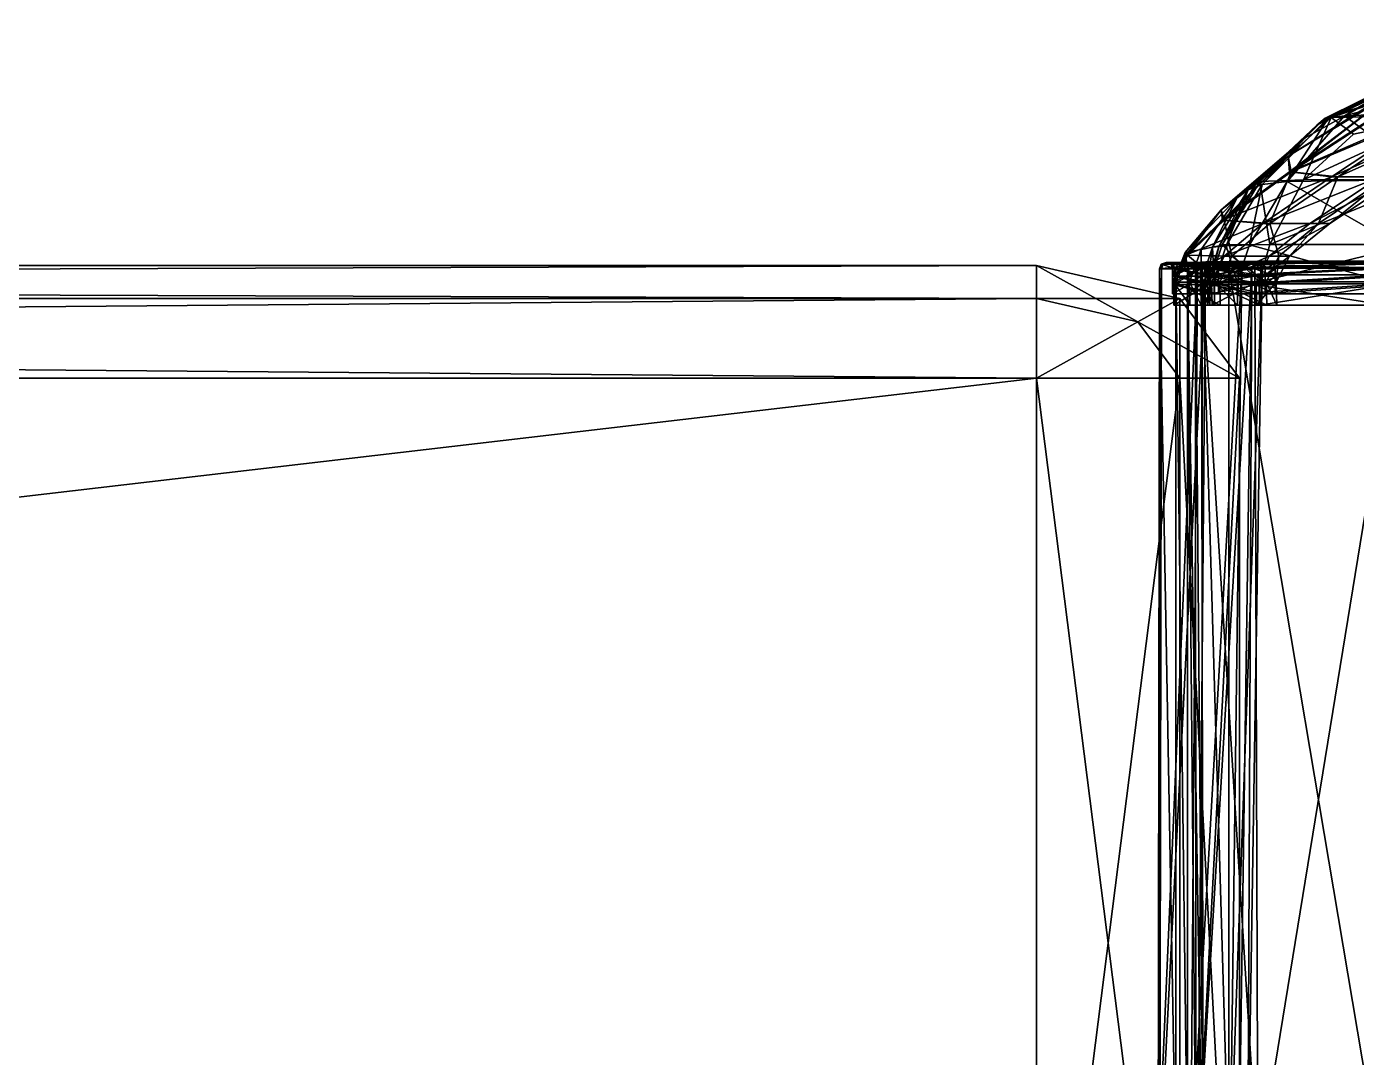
# Model space of a CAD drawing. Header units: centimetres. Extents: x -507 to 507, y -426 to 426.
# Drawn here: x 210.1 to 282.2, y 368.8 to 424.7 of the extents above; entities that cross this region are included whole.
import ezdxf

# ---------------------------------------------------------------- set-up
doc = ezdxf.new("R2010")
doc.units = ezdxf.units.CM
for name, color, linetype, true_color in [('Object003', 7, 'Continuous', 0xe4d699), ('Object007', 7, 'Continuous', 0x5890e1), ('Object01', 7, 'Continuous', 0xe4d699)]:
    doc.layers.add(name, color=color, linetype=linetype, true_color=true_color)

msp = doc.modelspace()

# ---------------------------------------------------------------- meshes
at = {"layer": 'Object003', "color": 161, "true_color": 0x9a9ae5}
mesh = msp.add_polyface(dxfattribs=at)
corners = [(284.409, 412.882, 184.179), (286.255, 416.397, 180.326), (278.464, 416.303, 175.954), (289.227, 420.157, 173.99), (281.567, 419.853, 171.149), (285.435, 422.168, 166.107), (286.212, 422.615, 157.236), (280.698, 419.756, 162.066), (293.212, 422.913, 165.264), (295.864, 424.366, 152.949), (284.221, 421.124, 77.232), (285.307, 421.916, 114.436), (295.575, 424.402, 110.809), (294.48, 423.984, 75.293), (284.144, 420.441, 28.238), (294.288, 423.623, 27.754), (278.585, 416.827, 28.661), (286.411, 420.213, -33.253), (296.23, 423.503, -33.253), (298.559, 423.503, -89.053), (289.072, 420.213, -89.053), (280.868, 416.543, -33.261), (283.497, 416.542, -89.067), (283.798, 410.86, 185.453), (304.921, 410.853, 187.924), (283.806, 409.586, 185.437), (304.924, 409.586, 187.903), (286.07, 422.472, 140.558), (280.073, 419.359, 144.772), (296.345, 424.697, 135.746), (287.032, 421.806, -370.396), (280.847, 419.763, -373.163), (280.518, 419.734, -363.375), (286.611, 422.525, -359.796), (297.313, 422.833, -367.146), (297.563, 420.186, -375.779), (286.99, 419.907, -377.163), (282.062, 418.855, -377.507), (294.48, 423.984, -277.278), (284.221, 421.124, -279.217), (284.226, 420.441, -235.219), (294.36, 423.623, -234.734), (295.575, 424.402, -312.794), (285.307, 421.916, -316.421), (278.522, 417.678, -280.915), (286.739, 420.213, -188.715), (278.671, 416.827, -235.645), (289.483, 420.213, -147.902), (281.21, 416.543, -188.721), (283.925, 416.543, -147.913), (296.517, 423.503, -188.715), (286.07, 422.472, -342.543), (296.345, 424.697, -337.73), (280.073, 419.36, -346.211), (286.146, 416.42, -382.921), (285.225, 412.89, -386.855), (297.591, 416.434, -382.139), (277.531, 412.882, -384.77), (279.34, 416.387, -381.333), (284.952, 410.862, -388.151), (297.547, 412.888, -386.051), (285.003, 409.585, -388.13), (297.58, 410.858, -387.339), (280.784, 414.023, -121.033), (284.602, 416.542, -120.99), (290.178, 420.213, -120.976)]
mesh.append_faces([[corners[k] for k in face] for face in [(0, 1, 2), (1, 3, 4), (5, 6, 7), (8, 5, 4), (4, 3, 8), (5, 8, 9), (9, 6, 5), (10, 11, 12), (12, 13, 10), (14, 10, 13), (13, 15, 14), (16, 14, 17), (18, 17, 14), (14, 15, 18), (19, 20, 17), (21, 17, 20), (20, 22, 21), (0, 23, 24), (23, 25, 26), (12, 11, 27), (28, 27, 11), (7, 6, 27), (29, 27, 6), (30, 31, 32), (32, 33, 30), (34, 30, 33), (35, 36, 30), (31, 30, 36), (36, 37, 31), (38, 39, 40), (40, 41, 38), (39, 38, 42), (42, 43, 39), (44, 39, 43), (45, 40, 46), (47, 45, 48), (48, 49, 47), (40, 45, 50), (51, 43, 42), (33, 51, 52), (51, 33, 32), (43, 51, 53), (54, 36, 35), (55, 54, 56), (54, 55, 57), (36, 54, 58), (58, 37, 36), (59, 55, 60), (61, 59, 62), (63, 64, 49), (64, 65, 47), (47, 49, 64), (65, 64, 22), (22, 20, 65)]], dxfattribs={"vtx2": -1, "color": 161})
mesh = msp.add_polyface(dxfattribs=at)
corners = [(278.464, 416.303, 175.954), (276.427, 412.858, 179.468), (284.409, 412.882, 184.179), (281.567, 419.853, 171.149), (286.255, 416.397, 180.326), (280.698, 419.756, 162.066), (277.113, 416.132, 166.384), (285.435, 422.168, 166.107), (284.221, 421.124, 77.232), (284.144, 420.441, 28.238), (278.585, 416.827, 28.661), (278.522, 417.678, 78.93), (285.307, 421.916, 114.436), (279.433, 418.666, 117.613), (286.411, 420.213, -33.253), (280.868, 416.543, -33.261), (275.757, 410.86, 180.635), (275.77, 409.586, 180.629), (283.806, 409.586, 185.437), (283.798, 410.86, 185.453), (276.346, 415.84, 148.452), (280.073, 419.359, 144.772), (286.07, 422.472, 140.558), (276.972, 416.303, -375.754), (279.34, 416.387, -381.333), (277.531, 412.882, -384.77), (276.74, 416.132, -365.091), (280.518, 419.734, -363.375), (280.847, 419.763, -373.163), (282.062, 418.855, -377.507), (284.221, 421.124, -279.217), (278.522, 417.678, -280.915), (278.671, 416.827, -235.645), (284.226, 420.441, -235.219), (285.307, 421.916, -316.421), (279.433, 418.666, -319.461), (281.21, 416.543, -188.721), (286.739, 420.213, -188.715), (280.073, 419.36, -346.211), (276.346, 415.841, -348.252), (286.07, 422.472, -342.543), (286.146, 416.42, -382.921), (284.952, 410.862, -388.151), (285.003, 409.585, -388.13), (276.96, 409.586, -385.89), (276.941, 410.863, -385.906), (285.225, 412.89, -386.855), (277.147, 414.024, -33.286), (283.497, 416.542, -89.067), (279.683, 414.023, -89.109), (274.954, 414.207, 29.026), (278.586, 412.254, -121.216), (277.872, 410.834, -121.654), (276.776, 410.834, -89.72), (278.019, 412.254, -148.087), (280.784, 414.023, -121.033), (277.489, 412.254, -89.29), (284.602, 416.542, -120.99), (283.925, 416.543, -147.913), (280.162, 414.024, -147.946), (277.531, 414.024, -188.739)]
mesh.append_faces([[corners[k] for k in face] for face in [(0, 1, 2), (3, 0, 4), (0, 3, 5), (5, 6, 0), (5, 3, 7), (8, 9, 10), (10, 11, 8), (12, 8, 11), (11, 13, 12), (14, 15, 10), (16, 17, 18), (18, 19, 16), (1, 16, 19), (19, 2, 1), (20, 21, 13), (21, 20, 6), (6, 5, 21), (12, 13, 21), (22, 21, 5), (23, 24, 25), (23, 26, 27), (27, 28, 23), (24, 23, 28), (28, 29, 24), (30, 31, 32), (32, 33, 30), (34, 35, 31), (32, 36, 37), (35, 38, 39), (38, 27, 26), (27, 38, 40), (38, 35, 34), (25, 24, 41), (42, 43, 44), (44, 45, 42), (46, 42, 45), (45, 25, 46), (47, 15, 48), (48, 49, 47), (50, 10, 15), (51, 52, 53), (52, 51, 54), (55, 51, 56), (56, 49, 55), (57, 55, 49), (49, 48, 57), (58, 59, 55), (51, 55, 59), (59, 54, 51), (54, 59, 60), (36, 60, 59), (59, 58, 36), (60, 36, 32)]], dxfattribs={"vtx2": -1, "color": 161})
mesh = msp.add_polyface(dxfattribs=at)
corners = [(276.427, 412.858, 179.468), (278.464, 416.303, 175.954), (277.113, 416.132, 166.384), (275.152, 412.81, 169.431), (274.882, 414.756, 80.413), (274.954, 414.207, 29.026), (272.961, 412.303, 29.257), (272.93, 412.447, 81.445), (275.742, 415.393, 120.386), (273.798, 412.615, 122.316), (279.433, 418.666, 117.613), (278.522, 417.678, 78.93), (278.585, 416.827, 28.661), (275.757, 410.86, 180.635), (272.296, 410.841, 81.79), (273.165, 410.848, 122.961), (276.346, 415.84, 148.452), (274.407, 412.732, 151.013), (273.776, 410.853, 151.869), (274.511, 410.856, 170.448), (277.531, 412.882, -384.77), (274.935, 412.858, -377.629), (276.972, 416.303, -375.754), (276.74, 416.132, -365.091), (274.779, 412.81, -365.68), (274.882, 414.756, -282.398), (272.93, 412.447, -283.43), (273.067, 412.303, -236.297), (275.05, 414.207, -236.02), (278.522, 417.678, -280.915), (278.671, 416.827, -235.645), (279.433, 418.666, -319.461), (275.742, 415.393, -321.825), (273.798, 412.615, -323.345), (274.265, 410.86, -378.25), (276.941, 410.863, -385.906), (272.296, 410.841, -283.775), (273.165, 410.848, -323.854), (276.346, 415.841, -348.252), (280.073, 419.36, -346.211), (274.407, 412.733, -349.174), (273.776, 410.853, -349.483), (274.138, 410.856, -365.877), (275.047, 412.254, -33.394), (277.147, 414.024, -33.286), (279.683, 414.023, -89.109), (277.489, 412.254, -89.29), (280.868, 416.543, -33.261), (272.314, 410.836, 29.279), (274.804, 410.834, -188.996), (275.471, 412.255, -188.815), (277.531, 414.024, -188.739), (278.019, 412.254, -148.087)]
mesh.append_faces([[corners[k] for k in face] for face in [(0, 1, 2), (2, 3, 0), (4, 5, 6), (6, 7, 4), (8, 4, 7), (7, 9, 8), (4, 8, 10), (10, 11, 4), (5, 4, 11), (11, 12, 5), (13, 0, 3), (14, 7, 6), (15, 9, 7), (10, 8, 16), (17, 16, 8), (8, 9, 17), (16, 17, 3), (3, 2, 16), (18, 17, 9), (19, 3, 17), (20, 21, 22), (23, 22, 21), (21, 24, 23), (25, 26, 27), (27, 28, 25), (29, 25, 28), (28, 30, 29), (25, 29, 31), (31, 32, 25), (26, 25, 32), (32, 33, 26), (24, 21, 34), (21, 20, 35), (27, 26, 36), (26, 33, 37), (38, 32, 31), (23, 38, 39), (38, 23, 24), (24, 40, 38), (32, 38, 40), (40, 33, 32), (33, 40, 41), (40, 24, 42), (43, 44, 45), (45, 46, 43), (44, 43, 6), (6, 5, 44), (47, 44, 5), (48, 6, 43), (49, 50, 27), (51, 50, 52), (30, 28, 51), (50, 51, 28), (28, 27, 50)]], dxfattribs={"vtx2": -1, "color": 161})
mesh = msp.add_polyface(dxfattribs=at)
corners = [(275.152, 412.81, 169.431), (274.511, 410.856, 170.448), (275.757, 410.86, 180.635), (275.77, 409.586, 180.629), (274.53, 409.587, 170.449), (272.961, 412.303, 29.257), (272.314, 410.836, 29.279), (272.296, 410.841, 81.79), (272.322, 409.587, 81.792), (272.342, 409.587, 29.196), (273.188, 409.587, 122.964), (273.165, 410.848, 122.961), (272.93, 412.447, 81.445), (273.798, 412.615, 122.316), (273.776, 410.853, 151.869), (273.797, 409.587, 151.872), (274.407, 412.732, 151.013), (274.265, 410.86, -378.25), (274.138, 410.856, -365.877), (274.779, 412.81, -365.68), (276.941, 410.863, -385.906), (274.935, 412.858, -377.629), (276.96, 409.586, -385.89), (274.278, 409.586, -378.243), (274.157, 409.587, -365.879), (272.296, 410.841, -283.775), (272.424, 410.836, -236.429), (273.067, 412.303, -236.297), (273.165, 410.848, -323.854), (272.93, 412.447, -283.43), (273.189, 409.587, -323.856), (272.322, 409.587, -283.777), (272.451, 409.587, -236.488), (273.776, 410.853, -349.483), (273.798, 412.615, -323.345), (274.407, 412.733, -349.174), (273.797, 409.587, -349.487), (274.366, 410.834, -33.65), (275.047, 412.254, -33.394), (277.489, 412.254, -89.29), (276.776, 410.834, -89.72), (274.394, 409.587, -33.981), (276.804, 409.587, -90.274), (277.872, 410.834, -121.654), (277.9, 409.587, -122.217), (278.586, 412.254, -121.216), (278.019, 412.254, -148.087), (277.324, 410.834, -148.422), (277.352, 409.587, -148.855), (274.804, 410.834, -188.996), (274.832, 409.587, -189.229), (275.471, 412.255, -188.815)]
mesh.append_faces([[corners[k] for k in face] for face in [(0, 1, 2), (3, 2, 1), (1, 4, 3), (5, 6, 7), (8, 7, 6), (6, 9, 8), (7, 8, 10), (10, 11, 7), (12, 7, 11), (13, 11, 14), (15, 14, 11), (11, 10, 15), (14, 15, 4), (4, 1, 14), (16, 14, 1), (17, 18, 19), (20, 17, 21), (17, 20, 22), (22, 23, 17), (18, 17, 23), (23, 24, 18), (25, 26, 27), (28, 25, 29), (25, 28, 30), (30, 31, 25), (26, 25, 31), (31, 32, 26), (33, 28, 34), (18, 33, 35), (33, 18, 24), (24, 36, 33), (28, 33, 36), (36, 30, 28), (37, 38, 39), (39, 40, 37), (41, 37, 40), (40, 42, 41), (37, 41, 9), (9, 6, 37), (38, 37, 6), (43, 44, 42), (42, 40, 43), (40, 39, 45), (46, 47, 43), (44, 43, 47), (47, 48, 44), (49, 50, 48), (48, 47, 49), (51, 49, 47), (47, 46, 51), (27, 26, 49), (50, 49, 26), (26, 32, 50)]], dxfattribs={"vtx2": -1, "color": 161})
at = {"layer": 'Object007', "color": 161, "true_color": 0x9a9ae5}
mesh = msp.add_polyface(dxfattribs=at)
corners = [(272.254, 411.172, 81.795), (272.254, 410.71, 81.795), (272.258, 410.71, 29.379), (272.258, 411.172, 29.38), (271.898, 411.91, 81.847), (271.632, 411.822, 81.885), (272.518, 411.822, 123.138), (272.784, 411.91, 123.067), (272.165, 411.822, 81.809), (272.169, 411.822, 29.383), (271.902, 411.91, 29.393), (271.636, 411.822, 29.402), (271.543, 411.56, 81.898), (272.429, 411.56, 123.162), (271.547, 411.56, 29.405), (272.254, 411.56, 81.796), (272.258, 411.56, 29.38), (273.05, 411.822, 122.995), (272.367, 410.71, -236.36), (272.254, 410.71, -283.78), (272.254, 411.172, -283.78), (272.367, 411.172, -236.36), (271.898, 411.91, -283.832), (272.784, 411.91, -323.959), (272.518, 411.822, -324.031), (271.632, 411.822, -283.87), (272.012, 411.91, -236.373), (271.745, 411.822, -236.383), (272.278, 411.822, -236.364), (272.165, 411.822, -283.793), (271.543, 411.56, -283.883), (271.657, 411.56, -236.386), (272.429, 411.56, -324.054), (272.254, 411.56, -283.78), (272.367, 411.56, -236.36), (273.051, 411.822, -323.887), (274.12, 411.822, -188.716), (273.949, 411.91, -33.252), (273.682, 411.822, -33.252)]
mesh.append_faces([[corners[k] for k in face] for face in [(0, 1, 2), (2, 3, 0), (4, 5, 6), (6, 7, 4), (8, 4, 7), (4, 8, 9), (9, 10, 4), (5, 4, 10), (10, 11, 5), (5, 12, 13), (13, 6, 5), (12, 5, 11), (11, 14, 12), (15, 0, 3), (3, 16, 15), (8, 15, 16), (16, 9, 8), (15, 8, 17), (18, 19, 20), (20, 21, 18), (22, 23, 24), (24, 25, 22), (26, 22, 25), (25, 27, 26), (22, 26, 28), (28, 29, 22), (23, 22, 29), (30, 31, 27), (27, 25, 30), (32, 30, 25), (25, 24, 32), (33, 34, 21), (21, 20, 33), (35, 29, 33), (34, 33, 29), (29, 28, 34), (36, 27, 31), (11, 10, 37), (14, 11, 38)]], dxfattribs={"vtx2": -1, "color": 161})
mesh = msp.add_polyface(dxfattribs=at)
corners = [(273.05, 411.822, 122.995), (272.784, 411.91, 123.067), (273.406, 411.91, 152.008), (273.139, 411.822, 152.103), (272.518, 411.822, 123.138), (272.254, 410.71, 81.795), (272.254, 411.172, 81.795), (273.139, 411.172, 122.971), (273.139, 410.71, 122.971), (272.165, 411.822, 81.809), (273.051, 411.56, 152.135), (272.429, 411.56, 123.162), (273.139, 411.56, 122.971), (272.254, 411.56, 81.796), (273.761, 411.56, 151.881), (273.672, 411.822, 151.913), (272.784, 411.91, -323.959), (273.406, 411.91, -349.623), (273.139, 411.822, -349.718), (272.518, 411.822, -324.031), (273.051, 411.822, -323.887), (272.254, 410.71, -283.78), (273.139, 410.71, -323.863), (273.139, 411.172, -323.863), (272.254, 411.172, -283.78), (272.165, 411.822, -283.793), (273.051, 411.56, -349.749), (272.429, 411.56, -324.054), (273.486, 411.567, -366.235), (273.139, 411.56, -323.863), (272.254, 411.56, -283.78), (273.761, 411.56, -349.496), (273.672, 411.822, -349.528), (274.742, 410.71, -188.716), (272.367, 410.71, -236.36), (272.367, 411.172, -236.36), (274.742, 411.56, -188.716), (272.367, 411.56, -236.36), (272.278, 411.822, -236.364), (274.742, 411.172, -188.716), (274.387, 411.91, -188.716), (272.012, 411.91, -236.373), (271.745, 411.822, -236.383), (274.653, 411.822, -188.716), (271.657, 411.56, -236.386), (274.032, 411.56, -188.716), (274.12, 411.822, -188.716), (272.258, 411.172, 29.38), (272.258, 410.71, 29.379), (274.304, 410.71, -33.253), (272.169, 411.822, 29.383), (272.258, 411.56, 29.38), (274.304, 411.56, -33.252), (274.304, 411.172, -33.252), (273.949, 411.91, -33.252), (273.682, 411.822, -33.252), (271.636, 411.822, 29.402), (271.902, 411.91, 29.393), (274.215, 411.822, -33.252), (273.594, 411.56, -33.252), (271.547, 411.56, 29.405)]
mesh.append_faces([[corners[k] for k in face] for face in [(0, 1, 2), (3, 2, 1), (1, 4, 3), (5, 6, 7), (7, 8, 5), (1, 0, 9), (10, 3, 4), (4, 11, 10), (0, 12, 13), (6, 13, 12), (12, 7, 6), (7, 12, 14), (12, 0, 15), (16, 17, 18), (18, 19, 16), (17, 16, 20), (21, 22, 23), (23, 24, 21), (25, 20, 16), (26, 27, 19), (19, 18, 26), (28, 26, 18), (29, 30, 24), (24, 23, 29), (30, 29, 20), (31, 29, 23), (32, 20, 29), (33, 34, 35), (36, 37, 38), (39, 35, 37), (40, 41, 42), (43, 38, 41), (44, 45, 46), (47, 48, 49), (50, 51, 52), (51, 47, 53), (54, 55, 56), (57, 50, 58), (55, 59, 60)]], dxfattribs={"vtx2": -1, "color": 161})
mesh = msp.add_polyface(dxfattribs=at)
corners = [(273.406, 411.91, 152.008), (273.139, 411.822, 152.103), (273.941, 411.83, 170.762), (274.187, 411.919, 170.629), (273.672, 411.822, 151.913), (273.05, 411.822, 122.995), (273.761, 411.172, 151.881), (273.761, 410.71, 151.881), (273.139, 410.71, 122.971), (273.139, 411.172, 122.971), (273.051, 411.56, 152.135), (273.859, 411.567, 170.806), (273.761, 411.56, 151.881), (273.139, 411.56, 122.971), (274.433, 411.833, 170.496), (273.814, 411.919, -366.058), (274.058, 411.946, -378.5), (273.873, 411.854, -378.709), (273.568, 411.83, -366.191), (274.06, 411.833, -365.926), (273.406, 411.91, -349.623), (273.139, 411.822, -349.718), (273.051, 411.822, -323.887), (273.672, 411.822, -349.528), (274.142, 411.182, -365.88), (273.761, 411.172, -349.496), (273.761, 410.71, -349.496), (273.139, 410.71, -323.863), (273.139, 411.172, -323.863), (273.811, 411.59, -378.779), (273.486, 411.567, -366.235), (273.761, 411.56, -349.496), (274.142, 411.57, -365.881), (273.139, 411.56, -323.863), (272.367, 411.172, -236.36), (274.742, 411.172, -188.716), (274.742, 410.71, -188.716), (272.278, 411.822, -236.364), (274.653, 411.822, -188.716), (274.742, 411.56, -188.716), (272.367, 411.56, -236.36), (271.745, 411.822, -236.383), (274.12, 411.822, -188.716), (274.387, 411.91, -188.716), (272.012, 411.91, -236.373), (274.304, 410.71, -33.253), (274.304, 411.172, -33.252), (272.258, 411.172, 29.38), (274.304, 411.56, -33.252), (274.215, 411.822, -33.252), (272.169, 411.822, 29.383), (272.258, 411.56, 29.38), (273.949, 411.91, -33.252), (271.902, 411.91, 29.393)]
mesh.append_faces([[corners[k] for k in face] for face in [(0, 1, 2), (2, 3, 0), (4, 0, 3), (0, 4, 5), (6, 7, 8), (8, 9, 6), (1, 10, 11), (11, 2, 1), (12, 6, 9), (4, 12, 13), (12, 4, 14), (15, 16, 17), (17, 18, 15), (16, 15, 19), (20, 15, 18), (18, 21, 20), (22, 23, 20), (15, 20, 23), (23, 19, 15), (24, 25, 26), (27, 26, 25), (25, 28, 27), (29, 30, 18), (18, 17, 29), (21, 18, 30), (28, 25, 31), (32, 31, 25), (31, 32, 19), (19, 23, 31), (33, 31, 23), (34, 35, 36), (37, 38, 39), (40, 39, 35), (41, 42, 43), (44, 43, 38), (45, 46, 47), (48, 49, 50), (46, 48, 51), (49, 52, 53)]], dxfattribs={"vtx2": -1, "color": 161})
mesh = msp.add_polyface(dxfattribs=at)
corners = [(275.55, 411.946, 180.885), (275.735, 411.864, 180.676), (274.433, 411.833, 170.496), (274.187, 411.919, 170.629), (275.365, 411.854, 181.094), (273.941, 411.83, 170.762), (273.672, 411.822, 151.913), (274.517, 410.715, 170.449), (274.516, 411.182, 170.451), (275.799, 411.21, 180.604), (273.761, 410.71, 151.881), (273.761, 411.172, 151.881), (275.303, 411.59, 181.164), (273.859, 411.567, 170.806), (274.515, 411.571, 170.452), (275.797, 411.603, 180.607), (273.761, 411.56, 151.881), (276.75, 411.876, -386.499), (273.873, 411.854, -378.709), (274.058, 411.946, -378.5), (274.06, 411.833, -365.926), (274.243, 411.864, -378.291), (276.871, 411.972, -386.219), (277.037, 411.237, -385.842), (274.306, 411.21, -378.219), (274.312, 410.731, -378.211), (274.144, 410.715, -365.878), (274.142, 411.182, -365.88), (273.761, 410.71, -349.496), (276.71, 411.61, -386.592), (273.811, 411.59, -378.779), (274.304, 411.603, -378.221), (274.142, 411.57, -365.881), (277.033, 411.633, -385.846), (276.993, 411.893, -385.94), (273.761, 411.172, -349.496), (276.907, 411.91, -147.902), (274.387, 411.91, -188.716), (274.12, 411.822, -188.716), (276.64, 411.822, -147.902), (274.032, 411.56, -188.716), (274.304, 411.172, -33.252), (274.304, 410.71, -33.253), (276.715, 410.71, -89.053), (274.304, 411.56, -33.252), (276.715, 411.172, -89.053), (274.215, 411.822, -33.252), (276.715, 411.56, -89.053), (273.949, 411.91, -33.252), (276.626, 411.822, -89.053), (273.682, 411.822, -33.252), (276.359, 411.91, -89.053), (273.594, 411.56, -33.252), (276.093, 411.822, -89.053), (276.004, 411.56, -89.053)]
mesh.append_faces([[corners[k] for k in face] for face in [(0, 1, 2), (2, 3, 0), (4, 0, 3), (3, 5, 4), (3, 2, 6), (7, 8, 9), (10, 11, 8), (8, 7, 10), (12, 4, 5), (5, 13, 12), (8, 14, 15), (14, 2, 1), (2, 14, 16), (11, 16, 14), (14, 8, 11), (17, 18, 19), (20, 21, 19), (22, 19, 21), (23, 24, 25), (26, 25, 24), (24, 27, 26), (28, 26, 27), (29, 30, 18), (31, 32, 27), (27, 24, 31), (33, 31, 24), (34, 21, 31), (32, 31, 21), (21, 20, 32), (35, 27, 32), (36, 37, 38), (39, 38, 40), (41, 42, 43), (44, 41, 45), (46, 44, 47), (48, 46, 49), (50, 48, 51), (52, 50, 53), (53, 54, 52)]], dxfattribs={"vtx2": -1, "color": 161})
mesh = msp.add_polyface(dxfattribs=at)
corners = [(275.799, 411.21, 180.604), (275.805, 410.731, 180.597), (274.517, 410.715, 170.449), (275.797, 411.603, 180.607), (274.516, 411.182, 170.451), (275.735, 411.864, 180.676), (274.515, 411.571, 170.452), (274.058, 411.946, -378.5), (276.871, 411.972, -386.219), (276.75, 411.876, -386.499), (274.243, 411.864, -378.291), (276.993, 411.893, -385.94), (274.312, 410.731, -378.211), (277.047, 410.746, -385.829), (277.037, 411.237, -385.842), (273.873, 411.854, -378.709), (276.71, 411.61, -386.592), (274.306, 411.21, -378.219), (277.033, 411.633, -385.846), (274.304, 411.603, -378.221), (277.262, 410.71, -147.902), (274.742, 410.71, -188.716), (274.742, 411.172, -188.716), (277.262, 411.172, -147.902), (277.262, 411.56, -147.902), (274.742, 411.56, -188.716), (274.653, 411.822, -188.716), (277.173, 411.822, -147.902), (274.12, 411.822, -188.716), (276.64, 411.822, -147.902), (276.907, 411.91, -147.902), (274.387, 411.91, -188.716), (274.032, 411.56, -188.716), (276.552, 411.56, -147.902), (276.715, 410.71, -89.053), (276.715, 411.172, -89.053), (274.304, 411.172, -33.252), (276.715, 411.56, -89.053), (274.304, 411.56, -33.252), (276.626, 411.822, -89.053), (274.215, 411.822, -33.252), (276.359, 411.91, -89.053), (273.949, 411.91, -33.252), (276.093, 411.822, -89.053), (273.682, 411.822, -33.252), (277.81, 410.71, -120.976), (277.721, 411.822, -120.976), (277.81, 411.56, -120.976), (277.81, 411.172, -120.976), (277.455, 411.91, -120.976), (277.188, 411.822, -120.976), (277.1, 411.56, -120.976), (276.004, 411.56, -89.053)]
mesh.append_faces([[corners[k] for k in face] for face in [(0, 1, 2), (3, 0, 4), (5, 3, 6), (7, 8, 9), (10, 11, 8), (12, 13, 14), (15, 9, 16), (17, 14, 18), (19, 18, 11), (20, 21, 22), (22, 23, 20), (24, 25, 26), (26, 27, 24), (25, 24, 23), (23, 22, 25), (28, 29, 30), (31, 30, 27), (27, 26, 31), (32, 33, 29), (34, 35, 36), (35, 37, 38), (37, 39, 40), (39, 41, 42), (41, 43, 44), (35, 34, 45), (24, 27, 46), (39, 37, 47), (37, 35, 48), (27, 30, 49), (50, 49, 30), (30, 29, 50), (49, 50, 43), (43, 41, 49), (46, 49, 41), (41, 39, 46), (51, 50, 29), (29, 33, 51), (50, 51, 52), (52, 43, 50)]], dxfattribs={"vtx2": -1, "color": 161})
mesh = msp.add_polyface(dxfattribs=at)
corners = [(275.55, 411.946, 180.885), (275.365, 411.854, 181.094), (283.602, 411.869, 186.053), (283.713, 411.965, 185.777), (275.735, 411.864, 180.676), (283.824, 411.885, 185.501), (275.805, 410.731, 180.597), (275.799, 411.21, 180.604), (283.864, 411.229, 185.405), (283.873, 410.742, 185.394), (275.303, 411.59, 181.164), (283.565, 411.604, 186.144), (275.797, 411.603, 180.607), (283.861, 411.625, 185.409), (297.773, 411.227, -387.29), (285.117, 411.241, -388.082), (285.128, 410.749, -388.068), (277.047, 410.746, -385.829), (277.037, 411.237, -385.842), (285.114, 411.638, -388.086), (277.033, 411.633, -385.846), (297.77, 411.623, -387.294), (297.745, 411.883, -387.392), (285.083, 411.897, -388.187), (276.993, 411.893, -385.94), (284.989, 411.976, -388.487), (284.896, 411.879, -388.788), (297.67, 411.963, -387.686), (276.75, 411.876, -386.499), (276.871, 411.972, -386.219), (284.865, 411.613, -388.888), (297.595, 411.868, -387.98), (276.71, 411.61, -386.592), (277.81, 411.172, -120.976), (277.81, 410.71, -120.976), (277.262, 410.71, -147.902), (277.262, 411.172, -147.902), (276.715, 411.172, -89.053), (277.81, 411.56, -120.976), (277.262, 411.56, -147.902), (277.721, 411.822, -120.976), (276.626, 411.822, -89.053), (276.715, 411.56, -89.053), (277.455, 411.91, -120.976), (277.173, 411.822, -147.902)]
mesh.append_faces([[corners[k] for k in face] for face in [(0, 1, 2), (2, 3, 0), (4, 0, 3), (3, 5, 4), (6, 7, 8), (8, 9, 6), (1, 10, 11), (11, 2, 1), (12, 4, 5), (5, 13, 12), (7, 12, 13), (13, 8, 7), (14, 15, 16), (17, 16, 15), (15, 18, 17), (19, 20, 18), (18, 15, 19), (21, 19, 15), (22, 23, 19), (20, 19, 23), (23, 24, 20), (25, 23, 22), (26, 25, 27), (25, 26, 28), (28, 29, 25), (23, 25, 29), (29, 24, 23), (30, 26, 31), (26, 30, 32), (32, 28, 26), (33, 34, 35), (35, 36, 33), (34, 33, 37), (38, 33, 36), (36, 39, 38), (40, 38, 39), (38, 40, 41), (33, 38, 42), (43, 40, 44)]], dxfattribs={"vtx2": -1, "color": 161})
mesh = msp.add_polyface(dxfattribs=at)
corners = [(275.303, 411.59, 181.164), (275.303, 362.602, 181.164), (283.564, 362.616, 186.145), (273.859, 411.567, 170.806), (273.859, 362.581, 170.806), (273.051, 411.56, 152.135), (273.051, 362.574, 152.135), (272.429, 411.56, 123.162), (272.429, 362.574, 123.09), (271.543, 411.56, 81.898), (271.543, 362.574, 81.611), (271.547, 411.56, 29.405), (271.459, 362.573, 28.975), (304.825, 411.59, 188.682), (304.824, 362.602, 188.682), (332.68, 362.569, 189.764), (283.565, 411.604, 186.144), (332.681, 411.554, 189.778), (360.73, 362.526, 190.379), (274.182, 216.339, -378.78), (273.904, 362.602, -378.779), (276.868, 362.621, -386.593), (273.579, 216.322, -366.235), (273.509, 362.581, -366.235), (273.051, 216.316, -349.749), (273.051, 362.574, -349.749), (314.414, 216.334, -386.576), (314.191, 362.596, -386.575), (335.022, 362.567, -385.281), (298.108, 216.349, -388.081), (297.704, 362.614, -388.079), (273.811, 411.59, -378.779), (273.486, 411.567, -366.235), (273.051, 411.56, -349.749), (272.429, 362.574, -323.982), (272.429, 411.56, -324.054), (271.543, 362.574, -283.596), (271.543, 411.56, -283.883), (271.552, 362.573, -235.934), (271.657, 411.56, -236.386), (314.116, 411.584, -386.574), (297.57, 411.603, -388.078), (360.73, 362.526, -385.105), (335.003, 411.553, -385.295), (285.534, 216.356, -388.891), (285.032, 362.624, -388.889), (277.341, 216.354, -386.595), (284.865, 411.613, -388.888), (275.302, 216.339, 181.166), (273.858, 216.322, 170.806), (273.051, 216.316, 152.135), (304.823, 216.339, 188.683), (283.563, 216.35, 186.147), (271.543, 216.316, 80.751), (273.614, 362.571, -188.344), (274.032, 411.56, -188.716), (275.837, 362.568, -147.704), (276.552, 411.56, -147.902), (276.004, 411.56, -89.053), (275.369, 362.567, -89.104), (273.24, 362.57, -33.539), (273.594, 411.56, -33.252), (276.328, 362.567, -120.891), (277.1, 411.56, -120.976)]
mesh.append_faces([[corners[k] for k in face] for face in [(0, 1, 2), (3, 4, 1), (5, 6, 4), (7, 8, 6), (9, 10, 8), (11, 12, 10), (13, 14, 15), (16, 2, 14), (17, 15, 18), (19, 20, 21), (22, 23, 20), (24, 25, 23), (26, 27, 28), (29, 30, 27), (21, 20, 31), (20, 23, 32), (23, 25, 33), (25, 34, 35), (34, 36, 37), (36, 38, 39), (28, 27, 40), (27, 30, 41), (42, 28, 43), (44, 45, 30), (46, 21, 45), (41, 30, 45), (47, 45, 21), (2, 1, 48), (1, 4, 49), (4, 6, 50), (15, 14, 51), (14, 2, 52), (8, 10, 53), (38, 54, 55), (54, 56, 57), (58, 59, 60), (61, 60, 12), (57, 56, 62), (63, 62, 59)]], dxfattribs={"vtx2": -1, "color": 161})
mesh = msp.add_polyface(dxfattribs=at)
corners = [(272.254, 410.71, 81.795), (272.254, 410.21, 81.795), (272.258, 410.21, 29.379), (272.258, 410.71, 29.379), (273.139, 410.71, 122.971), (273.139, 410.21, 122.971), (274.519, 410.21, 170.447), (274.517, 410.715, 170.449), (275.805, 410.731, 180.597), (273.761, 410.71, 151.881), (273.761, 410.21, 151.881), (275.303, 362.602, 181.164), (275.303, 411.59, 181.164), (273.859, 411.567, 170.806), (273.859, 362.581, 170.806), (273.051, 411.56, 152.135), (273.051, 362.574, 152.135), (272.429, 411.56, 123.162), (272.429, 362.574, 123.09), (271.543, 411.56, 81.898), (271.543, 362.574, 81.611), (271.547, 411.56, 29.405), (272.254, 410.71, -283.78), (272.367, 410.71, -236.36), (272.367, 410.21, -236.36), (272.254, 410.21, -283.78), (273.139, 410.71, -323.863), (273.139, 410.21, -323.863), (274.312, 410.731, -378.211), (274.144, 410.715, -365.878), (274.146, 410.21, -365.876), (274.32, 410.21, -378.201), (277.047, 410.746, -385.829), (273.761, 410.71, -349.496), (273.761, 410.21, -349.496), (273.486, 411.567, -366.235), (273.811, 411.59, -378.779), (273.904, 362.602, -378.779), (273.051, 411.56, -349.749), (273.509, 362.581, -366.235), (272.429, 411.56, -324.054), (273.051, 362.574, -349.749), (271.543, 411.56, -283.883), (272.429, 362.574, -323.982), (271.657, 411.56, -236.386), (271.543, 362.574, -283.596), (274.742, 410.71, -188.716), (274.742, 410.21, -188.716), (274.032, 411.56, -188.716), (271.552, 362.573, -235.934), (276.552, 411.56, -147.902), (273.614, 362.571, -188.344), (274.304, 410.71, -33.253), (274.304, 410.21, -33.253), (276.715, 410.21, -89.053), (273.24, 362.57, -33.539), (273.594, 411.56, -33.252), (276.004, 411.56, -89.053), (271.459, 362.573, 28.975)]
mesh.append_faces([[corners[k] for k in face] for face in [(0, 1, 2), (2, 3, 0), (1, 0, 4), (4, 5, 1), (6, 7, 8), (9, 10, 5), (5, 4, 9), (10, 9, 7), (7, 6, 10), (11, 12, 13), (14, 13, 15), (16, 15, 17), (18, 17, 19), (20, 19, 21), (22, 23, 24), (24, 25, 22), (26, 22, 25), (25, 27, 26), (28, 29, 30), (30, 31, 28), (32, 28, 31), (33, 26, 27), (27, 34, 33), (29, 33, 34), (34, 30, 29), (35, 36, 37), (38, 35, 39), (40, 38, 41), (42, 40, 43), (44, 42, 45), (23, 46, 47), (47, 24, 23), (48, 44, 49), (50, 48, 51), (52, 53, 54), (53, 52, 3), (3, 2, 53), (55, 56, 57), (58, 21, 56)]], dxfattribs={"vtx2": -1, "color": 161})
mesh = msp.add_polyface(dxfattribs=at)
corners = [(304.971, 410.731, 187.91), (304.979, 410.21, 187.901), (283.885, 410.21, 185.379), (283.873, 410.742, 185.394), (332.717, 410.688, 189.094), (332.719, 410.169, 189.066), (360.73, 410.602, 189.89), (360.73, 410.046, 189.79), (275.805, 410.731, 180.597), (275.813, 410.21, 180.587), (274.519, 410.21, 170.447), (283.564, 362.616, 186.145), (283.565, 411.604, 186.144), (275.303, 411.59, 181.164), (332.68, 362.569, 189.764), (332.681, 411.554, 189.778), (304.825, 411.59, 188.682), (304.824, 362.602, 188.682), (360.73, 362.526, 190.379), (360.73, 411.508, 190.435), (285.128, 410.749, -388.068), (277.047, 410.746, -385.829), (277.061, 410.21, -385.813), (285.142, 410.21, -388.051), (297.782, 410.741, -387.28), (297.793, 410.21, -387.266), (360.73, 410.602, -384.616), (335.033, 410.687, -384.614), (335.034, 410.169, -384.587), (360.73, 410.046, -384.516), (274.32, 410.21, -378.201), (273.811, 411.59, -378.779), (276.71, 411.61, -386.592), (276.868, 362.621, -386.593), (314.116, 411.584, -386.574), (335.003, 411.553, -385.295), (335.022, 362.567, -385.281), (297.57, 411.603, -388.078), (314.191, 362.596, -386.575), (360.73, 411.508, -385.161), (360.73, 362.526, -385.105), (314.24, 410.21, -385.807), (314.233, 410.727, -385.815), (285.032, 362.624, -388.889), (284.865, 411.613, -388.888), (274.742, 410.71, -188.716), (277.262, 410.71, -147.902), (277.262, 410.21, -147.902), (274.742, 410.21, -188.716), (276.715, 410.21, -89.053), (276.715, 410.71, -89.053), (274.304, 410.71, -33.253), (277.81, 410.71, -120.976), (277.81, 410.21, -120.976), (276.328, 362.567, -120.891), (277.1, 411.56, -120.976), (276.552, 411.56, -147.902), (275.369, 362.567, -89.104), (276.004, 411.56, -89.053)]
mesh.append_faces([[corners[k] for k in face] for face in [(0, 1, 2), (2, 3, 0), (1, 0, 4), (4, 5, 1), (6, 7, 5), (5, 4, 6), (8, 9, 10), (9, 8, 3), (3, 2, 9), (11, 12, 13), (14, 15, 16), (17, 16, 12), (18, 19, 15), (20, 21, 22), (22, 23, 20), (24, 20, 23), (23, 25, 24), (26, 27, 28), (28, 29, 26), (30, 22, 21), (31, 32, 33), (34, 35, 36), (37, 34, 38), (35, 39, 40), (41, 42, 24), (24, 25, 41), (42, 41, 28), (28, 27, 42), (43, 44, 37), (33, 32, 44), (45, 46, 47), (47, 48, 45), (49, 50, 51), (52, 53, 47), (47, 46, 52), (53, 52, 50), (50, 49, 53), (54, 55, 56), (57, 58, 55)]], dxfattribs={"vtx2": -1, "color": 161})
at = {"layer": 'Object01', "color": 161, "true_color": 0x9a9ae5}
mesh = msp.add_polyface(dxfattribs=at)
corners = [(-259.218, 405.626, 293.488), (264.87, 405.626, 293.488), (-259.218, 344.373, 293.488), (264.87, 344.373, 293.488), (-259.218, 409.948, 290.977), (-264.619, 408.683, 290.977), (-266.859, 405.626, 290.977), (-266.859, 344.373, 290.977), (-264.619, 341.316, 290.977), (-259.218, 340.05, 290.977), (264.87, 340.05, 290.977), (270.366, 341.316, 290.977), (272.647, 344.373, 290.977), (272.647, 405.626, 290.977), (270.366, 408.683, 290.977), (264.87, 409.949, 290.977), (-259.218, 411.739, 284.914), (-266.859, 409.949, 284.914), (-270.032, 405.626, 284.914), (-270.032, 344.373, 284.914), (-266.859, 340.05, 284.914), (-259.218, 338.26, 284.914), (264.87, 338.26, 284.914), (272.647, 340.05, 284.914), (275.876, 344.373, 284.914), (275.877, 405.626, 284.914), (272.647, 409.949, 284.914), (264.87, 411.739, 284.914), (-259.218, 411.739, -383.486), (-266.859, 409.949, -383.487), (-270.032, 405.626, -383.486), (-270.032, 344.373, -383.486), (-266.859, 340.05, -383.486), (-259.218, 338.26, -383.486), (264.87, 338.26, -383.486), (272.647, 340.05, -383.486), (275.877, 344.373, -383.486), (275.877, 405.626, -383.486), (272.647, 409.949, -383.486), (264.87, 411.739, -383.486), (-259.218, 409.949, -389.549), (-264.619, 408.683, -389.549), (-266.859, 405.626, -389.549), (-266.859, 344.373, -389.549), (-264.619, 341.316, -389.549), (-259.218, 340.05, -389.549), (264.87, 340.05, -389.549), (270.366, 341.316, -389.549), (272.647, 344.373, -389.549), (272.647, 405.626, -389.549), (270.366, 408.682, -389.549), (264.87, 409.949, -389.549), (264.87, 344.373, -392.061), (-259.218, 344.373, -392.061), (264.87, 405.626, -392.061), (-259.218, 405.626, -392.061)]
mesh.append_faces([[corners[k] for k in face] for face in [(0, 4, 5), (0, 5, 6), (2, 7, 8), (2, 8, 9), (3, 10, 11), (3, 11, 12), (1, 13, 14), (1, 14, 15), (40, 55, 41), (41, 55, 42), (43, 53, 44), (44, 53, 45), (46, 52, 47), (47, 52, 48), (49, 54, 50), (50, 54, 51)]], dxfattribs={"color": 161})
mesh.append_faces([[corners[k] for k in face] for face in [(3, 1, 0), (0, 2, 3), (7, 2, 0), (0, 6, 7), (10, 3, 2), (2, 9, 10), (13, 1, 3), (3, 12, 13), (4, 0, 1), (1, 15, 4), (17, 5, 4), (4, 16, 17), (18, 6, 5), (5, 17, 18), (19, 7, 6), (6, 18, 19), (20, 8, 7), (7, 19, 20), (21, 9, 8), (8, 20, 21), (22, 10, 9), (9, 21, 22), (23, 11, 10), (10, 22, 23), (24, 12, 11), (11, 23, 24), (25, 13, 12), (12, 24, 25), (26, 14, 13), (13, 25, 26), (27, 15, 14), (14, 26, 27), (16, 4, 15), (15, 27, 16), (29, 17, 16), (16, 28, 29), (30, 18, 17), (17, 29, 30), (31, 19, 18), (18, 30, 31), (32, 20, 19), (19, 31, 32), (33, 21, 20), (20, 32, 33), (34, 22, 21), (21, 33, 34), (35, 23, 22), (22, 34, 35), (36, 24, 23), (23, 35, 36), (37, 25, 24), (24, 36, 37), (38, 26, 25), (25, 37, 38), (39, 27, 26), (26, 38, 39), (28, 16, 27), (27, 39, 28), (41, 29, 28), (28, 40, 41), (42, 30, 29), (29, 41, 42), (43, 31, 30), (30, 42, 43), (44, 32, 31), (31, 43, 44), (45, 33, 32), (32, 44, 45), (46, 34, 33), (33, 45, 46), (47, 35, 34), (34, 46, 47), (48, 36, 35), (35, 47, 48), (49, 37, 36), (36, 48, 49), (50, 38, 37), (37, 49, 50), (51, 39, 38), (38, 50, 51), (40, 28, 39), (39, 51, 40), (53, 43, 42), (42, 55, 53), (52, 46, 45), (45, 53, 52), (54, 49, 48), (48, 52, 54), (55, 40, 51), (51, 54, 55), (53, 55, 54), (54, 52, 53)]], dxfattribs={"vtx2": -1, "color": 161})

doc.saveas('drawing.dxf')
